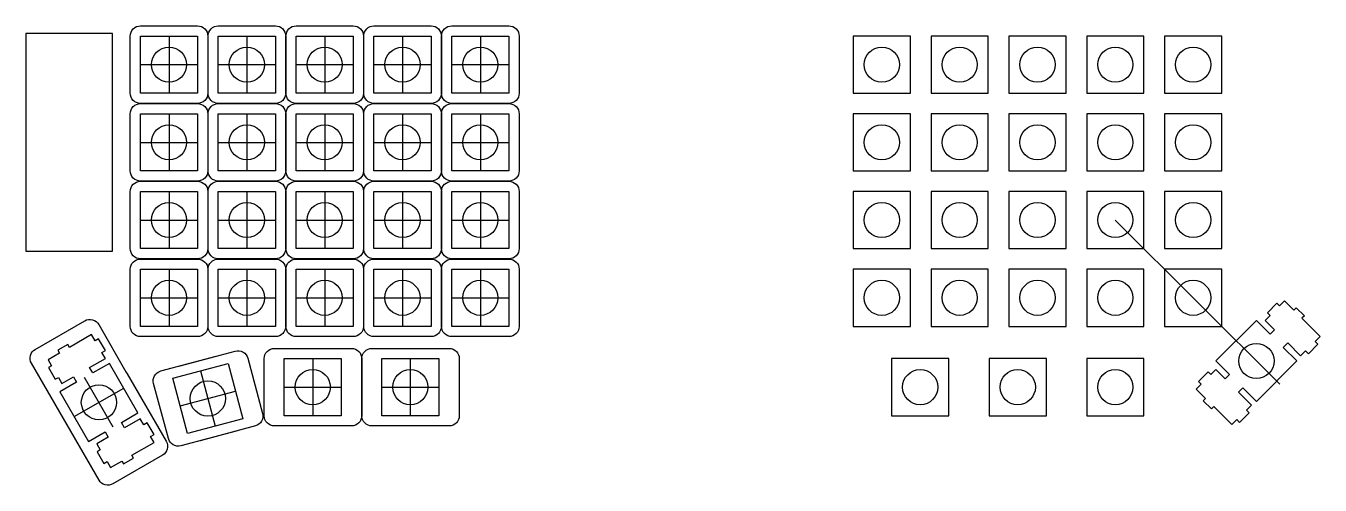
# Model space of a CAD drawing. Header units: millimetres. Extents: x -449 to 264, y -662 to 324.
# Drawn here: x -60.4 to 256.4, y -661.9 to -549.4 of the extents above; entities that cross this region are included whole.
import ezdxf

# ---------------------------------------------------------------- set-up
doc = ezdxf.new("R2010")
doc.units = ezdxf.units.MM
doc.layers.get('0').update_dxf_attribs({"color": 4, "lineweight": 25, "true_color": 0x00ffff})
for name, color, linetype, lineweight, true_color in [('keycap', 56, 'Continuous', 25, 0x808000), ('livello 1', 1, 'Continuous', 25, 0xff0000), ('livello 2', 3, 'Continuous', 25, 0x00ff00), ('livello 3', 6, 'Continuous', 25, 0xff00ff)]:
    doc.layers.add(name, color=color, linetype=linetype, lineweight=lineweight, true_color=true_color)

msp = doc.modelspace()

# ---------------------------------------------------------------- linework, layer by layer
at = {"color": 0}
for p, q in [((-32.33, -551.86), (-18.33, -551.86)), ((-32.33, -565.86), (-32.33, -551.86)), ((-18.33, -551.86), (-18.33, -565.86)), ((-13.28, -551.86), (0.72, -551.86)), ((-13.28, -565.86), (-13.28, -551.86)), ((0.72, -551.86), (0.72, -565.86)), ((5.77, -551.86), (19.77, -551.86)), ((5.77, -565.86), (5.77, -551.86)), ((19.77, -551.86), (19.77, -565.86)), ((24.82, -551.86), (38.82, -551.86)), ((24.82, -565.86), (24.82, -551.86)), ((38.82, -551.86), (38.82, -565.86)), ((43.87, -551.86), (57.87, -551.86)), ((43.87, -565.86), (43.87, -551.86)), ((57.87, -551.86), (57.87, -565.86)), ((-18.33, -565.86), (-32.33, -565.86)), ((0.72, -565.86), (-13.28, -565.86)), ((19.77, -565.86), (5.77, -565.86)), ((38.82, -565.86), (24.82, -565.86)), ((57.87, -565.86), (43.87, -565.86)), ((-32.33, -570.91), (-18.33, -570.91)), ((-32.33, -584.91), (-32.33, -570.91)), ((-18.33, -570.91), (-18.33, -584.91)), ((-13.28, -570.91), (0.72, -570.91)), ((-13.28, -584.91), (-13.28, -570.91)), ((0.72, -570.91), (0.72, -584.91)), ((5.77, -570.91), (19.77, -570.91)), ((5.77, -584.91), (5.77, -570.91)), ((19.77, -570.91), (19.77, -584.91)), ((24.82, -570.91), (38.82, -570.91)), ((24.82, -584.91), (24.82, -570.91)), ((38.82, -570.91), (38.82, -584.91)), ((43.87, -570.91), (57.87, -570.91)), ((43.87, -584.91), (43.87, -570.91)), ((57.87, -570.91), (57.87, -584.91)), ((-18.33, -584.91), (-32.33, -584.91)), ((0.72, -584.91), (-13.28, -584.91)), ((19.77, -584.91), (5.77, -584.91)), ((38.82, -584.91), (24.82, -584.91)), ((57.87, -584.91), (43.87, -584.91)), ((-32.33, -589.96), (-18.33, -589.96)), ((-32.33, -603.96), (-32.33, -589.96)), ((-18.33, -589.96), (-18.33, -603.96)), ((-13.28, -589.96), (0.72, -589.96)), ((-13.28, -603.96), (-13.28, -589.96)), ((0.72, -589.96), (0.72, -603.96)), ((5.77, -589.96), (19.77, -589.96)), ((5.77, -603.96), (5.77, -589.96)), ((19.77, -589.96), (19.77, -603.96)), ((24.82, -589.96), (38.82, -589.96)), ((24.82, -603.96), (24.82, -589.96)), ((38.82, -589.96), (38.82, -603.96)), ((43.87, -589.96), (57.87, -589.96)), ((43.87, -603.96), (43.87, -589.96)), ((57.87, -589.96), (57.87, -603.96)), ((-18.33, -603.96), (-32.33, -603.96)), ((0.72, -603.96), (-13.28, -603.96)), ((19.77, -603.96), (5.77, -603.96)), ((38.82, -603.96), (24.82, -603.96)), ((57.87, -603.96), (43.87, -603.96)), ((-32.33, -609.01), (-18.33, -609.01)), ((-32.33, -623.01), (-32.33, -609.01)), ((-18.33, -609.01), (-18.33, -623.01)), ((-13.28, -609.01), (0.72, -609.01)), ((-13.28, -623.01), (-13.28, -609.01)), ((0.72, -609.01), (0.72, -623.01)), ((5.77, -609.01), (19.77, -609.01)), ((5.77, -623.01), (5.77, -609.01)), ((19.77, -609.01), (19.77, -623.01)), ((24.82, -609.01), (38.82, -609.01)), ((24.82, -623.01), (24.82, -609.01)), ((38.82, -609.01), (38.82, -623.01)), ((43.87, -609.01), (57.87, -609.01)), ((43.87, -623.01), (43.87, -609.01)), ((57.87, -609.01), (57.87, -623.01)), ((-18.33, -623.01), (-32.33, -623.01)), ((0.72, -623.01), (-13.28, -623.01)), ((19.77, -623.01), (5.77, -623.01)), ((38.82, -623.01), (24.82, -623.01)), ((57.87, -623.01), (43.87, -623.01)), ((-44.27, -625.03), (-49.7, -628.17)), ((-43.41, -626.52), (-44.27, -625.03)), ((-42.56, -626.03), (-43.41, -626.52)), ((-40.91, -628.89), (-42.56, -626.03)), ((-52.12, -629.57), (-54.92, -631.18)), ((-50.11, -627.45), (-52.54, -628.85)), ((-52.54, -628.85), (-52.12, -629.57)), ((-49.7, -628.17), (-50.11, -627.45)), ((-41.76, -629.38), (-40.91, -628.89)), ((-40.89, -630.88), (-41.76, -629.38)), ((-54.92, -631.18), (-54.06, -632.67)), ((-54.06, -632.67), (-54.86, -633.13)), ((-54.86, -633.13), (-53.21, -635.99)), ((-44.77, -633.11), (-40.89, -630.88)), ((-44, -634.43), (-44.77, -633.11)), ((-39.93, -632.08), (-44, -634.43)), ((-32.93, -644.21), (-39.93, -632.08)), ((-24.41, -635.75), (-10.88, -632.12)), ((-10.88, -632.12), (-7.26, -645.65)), ((2.84, -630.91), (16.84, -630.91)), ((2.84, -644.91), (2.84, -630.91)), ((16.84, -630.91), (16.84, -644.91)), ((26.72, -630.91), (40.72, -630.91)), ((26.72, -644.91), (26.72, -630.91)), ((40.72, -630.91), (40.72, -644.91)), ((-53.21, -635.99), (-52.41, -635.53)), ((-52.41, -635.53), (-51.55, -637.03)), ((-51.55, -637.03), (-48.75, -635.41)), ((-48.75, -635.41), (-47.99, -636.73)), ((-20.78, -649.27), (-24.41, -635.75)), ((-47.99, -636.73), (-52.06, -639.08)), ((-52.06, -639.08), (-45.06, -651.21)), ((-37, -646.56), (-32.93, -644.21)), ((-32.37, -645.64), (-36.24, -647.88)), ((-31.51, -647.13), (-32.37, -645.64)), ((-7.26, -645.65), (-20.78, -649.27)), ((16.84, -644.91), (2.84, -644.91)), ((40.72, -644.91), (26.72, -644.91)), ((-45.06, -651.21), (-40.99, -648.86)), ((-40.99, -648.86), (-40.22, -650.18)), ((-36.24, -647.88), (-37, -646.56)), ((-30.66, -646.64), (-31.51, -647.13)), ((-29.01, -649.5), (-30.66, -646.64)), ((-40.22, -650.18), (-43.02, -651.79)), ((-43.02, -651.79), (-42.16, -653.28)), ((-34.42, -654.62), (-28.99, -651.49)), ((-29.86, -649.99), (-29.01, -649.5)), ((-28.99, -651.49), (-29.86, -649.99)), ((-42.16, -653.28), (-42.96, -653.74)), ((-42.96, -653.74), (-41.3, -656.6)), ((-36.44, -656.74), (-34.01, -655.34)), ((-34.01, -655.34), (-34.42, -654.62)), ((-41.3, -656.6), (-40.51, -656.14)), ((-40.51, -656.14), (-39.65, -657.64)), ((-39.65, -657.64), (-36.85, -656.02)), ((-36.85, -656.02), (-36.44, -656.74))]:
    msp.add_line(p, q, dxfattribs=at)
for p, q in [((156.13, -551.86), (142.13, -551.86)), ((142.13, -551.86), (142.13, -565.86)), ((156.13, -565.86), (156.13, -551.86)), ((175.18, -551.86), (161.18, -551.86)), ((161.18, -551.86), (161.18, -565.86)), ((175.18, -565.86), (175.18, -551.86)), ((194.23, -551.86), (180.23, -551.86)), ((180.23, -551.86), (180.23, -565.86)), ((194.23, -565.86), (194.23, -551.86)), ((213.28, -551.86), (199.28, -551.86)), ((199.28, -551.86), (199.28, -565.86)), ((213.28, -565.86), (213.28, -551.86)), ((232.33, -551.86), (218.33, -551.86)), ((218.33, -551.86), (218.33, -565.86)), ((232.33, -565.86), (232.33, -551.86)), ((142.13, -565.86), (156.13, -565.86)), ((161.18, -565.86), (175.18, -565.86)), ((180.23, -565.86), (194.23, -565.86)), ((199.28, -565.86), (213.28, -565.86)), ((218.33, -565.86), (232.33, -565.86)), ((156.13, -570.91), (142.13, -570.91)), ((142.13, -570.91), (142.13, -584.91)), ((156.13, -584.91), (156.13, -570.91)), ((175.18, -570.91), (161.18, -570.91)), ((161.18, -570.91), (161.18, -584.91)), ((175.18, -584.91), (175.18, -570.91)), ((194.23, -570.91), (180.23, -570.91)), ((180.23, -570.91), (180.23, -584.91)), ((194.23, -584.91), (194.23, -570.91)), ((213.28, -570.91), (199.28, -570.91)), ((199.28, -570.91), (199.28, -584.91)), ((213.28, -584.91), (213.28, -570.91)), ((232.33, -570.91), (218.33, -570.91)), ((218.33, -570.91), (218.33, -584.91)), ((232.33, -584.91), (232.33, -570.91)), ((142.13, -584.91), (156.13, -584.91)), ((161.18, -584.91), (175.18, -584.91)), ((180.23, -584.91), (194.23, -584.91)), ((199.28, -584.91), (213.28, -584.91)), ((218.33, -584.91), (232.33, -584.91)), ((156.13, -589.96), (142.13, -589.96)), ((142.13, -589.96), (142.13, -603.96)), ((156.13, -603.96), (156.13, -589.96)), ((175.18, -589.96), (161.18, -589.96)), ((161.18, -589.96), (161.18, -603.96)), ((175.18, -603.96), (175.18, -589.96)), ((194.23, -589.96), (180.23, -589.96)), ((180.23, -589.96), (180.23, -603.96)), ((194.23, -603.96), (194.23, -589.96)), ((213.28, -589.96), (199.28, -589.96)), ((199.28, -589.96), (199.28, -603.96)), ((213.28, -603.96), (213.28, -589.96)), ((232.33, -589.96), (218.33, -589.96)), ((218.33, -589.96), (218.33, -603.96)), ((232.33, -603.96), (232.33, -589.96)), ((142.13, -603.96), (156.13, -603.96)), ((161.18, -603.96), (175.18, -603.96)), ((180.23, -603.96), (194.23, -603.96)), ((199.28, -603.96), (213.28, -603.96)), ((218.33, -603.96), (232.33, -603.96)), ((156.13, -609.01), (142.13, -609.01)), ((142.13, -609.01), (142.13, -623.01)), ((156.13, -623.01), (156.13, -609.01)), ((175.18, -609.01), (161.18, -609.01)), ((161.18, -609.01), (161.18, -623.01)), ((175.18, -623.01), (175.18, -609.01)), ((194.23, -609.01), (180.23, -609.01)), ((180.23, -609.01), (180.23, -623.01)), ((194.23, -623.01), (194.23, -609.01)), ((213.28, -609.01), (199.28, -609.01)), ((199.28, -609.01), (199.28, -623.01)), ((213.28, -623.01), (213.28, -609.01)), ((232.33, -609.01), (218.33, -609.01)), ((218.33, -609.01), (218.33, -623.01)), ((232.33, -623.01), (232.33, -609.01)), ((243.5, -619.68), (245.84, -617.35)), ((245.84, -617.35), (246.49, -618)), ((246.49, -618), (247.71, -616.78)), ((247.71, -616.78), (249.99, -619.06)), ((242.93, -621.55), (244.15, -620.33)), ((244.15, -620.33), (243.5, -619.68)), ((249.99, -619.06), (250.57, -618.48)), ((250.57, -618.48), (252.55, -620.46)), ((252.55, -620.46), (251.97, -621.04)), ((142.13, -623.01), (156.13, -623.01)), ((161.18, -623.01), (175.18, -623.01)), ((180.23, -623.01), (194.23, -623.01)), ((199.28, -623.01), (213.28, -623.01)), ((218.33, -623.01), (232.33, -623.01)), ((230.92, -631.49), (240.82, -621.59)), ((240.82, -621.59), (244.14, -624.91)), ((245.22, -623.84), (242.93, -621.55)), ((244.14, -624.91), (245.22, -623.84)), ((251.97, -621.04), (256.4, -625.48)), ((248.47, -627.09), (247.39, -628.17)), ((251.63, -630.25), (248.47, -627.09)), ((256.4, -625.48), (255.18, -626.7)), ((255.18, -626.7), (255.88, -627.39)), ((247.39, -628.17), (250.72, -631.49)), ((252.85, -629.03), (251.63, -630.25)), ((253.54, -629.72), (252.85, -629.03)), ((255.88, -627.39), (253.54, -629.72)), ((165.52, -630.91), (151.52, -630.91)), ((151.52, -630.91), (151.52, -644.91)), ((165.52, -644.91), (165.52, -630.91)), ((189.4, -630.91), (175.4, -630.91)), ((175.4, -630.91), (175.4, -644.91)), ((189.4, -644.91), (189.4, -630.91)), ((213.28, -630.91), (199.28, -630.91)), ((199.28, -630.91), (199.28, -644.91)), ((213.28, -644.91), (213.28, -630.91)), ((234.24, -634.81), (230.92, -631.49)), ((250.72, -631.49), (240.82, -641.39)), ((226.67, -636.51), (229.01, -634.18)), ((227.32, -637.16), (226.67, -636.51)), ((229.01, -634.18), (229.66, -634.83)), ((229.66, -634.83), (230.88, -633.61)), ((230.88, -633.61), (233.16, -635.89)), ((233.16, -635.89), (234.24, -634.81)), ((226.1, -638.38), (227.32, -637.16)), ((228.39, -640.67), (226.1, -638.38)), ((237.49, -638.07), (236.41, -639.15)), ((236.41, -639.15), (239.57, -642.31)), ((240.82, -641.39), (237.49, -638.07)), ((227.8, -641.25), (228.39, -640.67)), ((229.78, -643.23), (227.8, -641.25)), ((230.37, -642.65), (229.78, -643.23)), ((234.8, -647.08), (230.37, -642.65)), ((239.57, -642.31), (238.35, -643.53)), ((151.52, -644.91), (165.52, -644.91)), ((175.4, -644.91), (189.4, -644.91)), ((199.28, -644.91), (213.28, -644.91)), ((236.02, -645.86), (234.8, -647.08)), ((236.71, -646.55), (236.02, -645.86)), ((239.05, -644.22), (236.71, -646.55)), ((238.35, -643.53), (239.05, -644.22))]:
    msp.add_line(p, q)
at = {"flags": 128}
msp.add_lwpolyline([(206.28, -596.96), (246.54, -637.22)], dxfattribs=at)
at = {"layer": 'keycap', "flags": 128}
for points in [[(-18.33, -549.36, -0.414214), (-15.83, -551.86), (-15.83, -565.86, -0.414214), (-18.33, -568.36), (-32.33, -568.36, -0.414214), (-34.83, -565.86), (-34.83, -551.86, -0.414214), (-32.33, -549.36)], [(0.72, -549.36, -0.414214), (3.22, -551.86), (3.22, -565.86, -0.414214), (0.72, -568.36), (-13.28, -568.36, -0.414214), (-15.78, -565.86), (-15.78, -551.86, -0.414214), (-13.28, -549.36)], [(19.77, -549.36, -0.414214), (22.27, -551.86), (22.27, -565.86, -0.414214), (19.77, -568.36), (5.77, -568.36, -0.414214), (3.27, -565.86), (3.27, -551.86, -0.414214), (5.77, -549.36)], [(38.82, -549.36, -0.414214), (41.32, -551.86), (41.32, -565.86, -0.414214), (38.82, -568.36), (24.82, -568.36, -0.414214), (22.32, -565.86), (22.32, -551.86, -0.414214), (24.82, -549.36)], [(57.87, -549.36, -0.414214), (60.37, -551.86), (60.37, -565.86, -0.414214), (57.87, -568.36), (43.87, -568.36, -0.414214), (41.37, -565.86), (41.37, -551.86, -0.414214), (43.87, -549.36)], [(-15.83, -584.91, -0.414214), (-18.33, -587.41), (-32.33, -587.41, -0.414214), (-34.83, -584.91), (-34.83, -570.91, -0.414214), (-32.33, -568.41), (-18.33, -568.41, -0.414214), (-15.83, -570.91)], [(-15.78, -570.91, -0.414214), (-13.28, -568.41), (0.72, -568.41, -0.414214), (3.22, -570.91), (3.22, -584.91, -0.414214), (0.72, -587.41), (-13.28, -587.41, -0.414214), (-15.78, -584.91)], [(5.77, -587.41, -0.414214), (3.27, -584.91), (3.27, -570.91, -0.414214), (5.77, -568.41), (19.77, -568.41, -0.414214), (22.27, -570.91), (22.27, -584.91, -0.414214), (19.77, -587.41)], [(24.82, -587.41, -0.414214), (22.32, -584.91), (22.32, -570.91, -0.414214), (24.82, -568.41), (38.82, -568.41, -0.414214), (41.32, -570.91), (41.32, -584.91, -0.414214), (38.82, -587.41)], [(60.37, -584.91, -0.414214), (57.87, -587.41), (43.87, -587.41, -0.414214), (41.37, -584.91), (41.37, -570.91, -0.414214), (43.87, -568.41), (57.87, -568.41, -0.414214), (60.37, -570.91)], [(-15.83, -603.96, -0.414214), (-18.33, -606.46), (-32.33, -606.46, -0.414214), (-34.83, -603.96), (-34.83, -589.96, -0.414214), (-32.33, -587.46), (-18.33, -587.46, -0.414214), (-15.83, -589.96)], [(0.72, -587.46, -0.414214), (3.22, -589.96), (3.22, -603.96, -0.414214), (0.72, -606.46), (-13.28, -606.46, -0.414214), (-15.78, -603.96), (-15.78, -589.96, -0.414214), (-13.28, -587.46)], [(3.27, -589.96, -0.414214), (5.77, -587.46), (19.77, -587.46, -0.414214), (22.27, -589.96), (22.27, -603.96, -0.414214), (19.77, -606.46), (5.77, -606.46, -0.414214), (3.27, -603.96)], [(22.32, -589.96, -0.414214), (24.82, -587.46), (38.82, -587.46, -0.414214), (41.32, -589.96), (41.32, -603.96, -0.414214), (38.82, -606.46), (24.82, -606.46, -0.414214), (22.32, -603.96)], [(41.37, -589.96, -0.414214), (43.87, -587.46), (57.87, -587.46, -0.414214), (60.37, -589.96), (60.37, -603.96, -0.414214), (57.87, -606.46), (43.87, -606.46, -0.414214), (41.37, -603.96)], [(-15.83, -623.01, -0.414214), (-18.33, -625.51), (-32.33, -625.51, -0.414214), (-34.83, -623.01), (-34.83, -609.01, -0.414214), (-32.33, -606.51), (-18.33, -606.51, -0.414214), (-15.83, -609.01)], [(-15.78, -609.01, -0.414214), (-13.28, -606.51), (0.72, -606.51, -0.414214), (3.22, -609.01), (3.22, -623.01, -0.414214), (0.72, -625.51), (-13.28, -625.51, -0.414214), (-15.78, -623.01)], [(3.27, -609.01, -0.414214), (5.77, -606.51), (19.77, -606.51, -0.414214), (22.27, -609.01), (22.27, -623.01, -0.414214), (19.77, -625.51), (5.77, -625.51, -0.414214), (3.27, -623.01)], [(22.32, -609.01, -0.414214), (24.82, -606.51), (38.82, -606.51, -0.414214), (41.32, -609.01), (41.32, -623.01, -0.414214), (38.82, -625.51), (24.82, -625.51, -0.414214), (22.32, -623.01)], [(41.37, -609.01, -0.414214), (43.87, -606.51), (57.87, -606.51, -0.414214), (60.37, -609.01), (60.37, -623.01, -0.414214), (57.87, -625.51), (43.87, -625.51, -0.414214), (41.37, -623.01)]]:
    msp.add_lwpolyline(points, format="xyb", close=True, dxfattribs=at)
for points in [[(-42.47, -660.68), (-59, -632.06, -0.414214), (-58.08, -628.65), (-45.96, -621.65, -0.414214), (-42.54, -622.56), (-35.87, -634.12)], [(-8.91, -648.68), (-22.44, -652.3, -0.414214), (-25.5, -650.53), (-29.12, -637.01, -0.414214), (-27.35, -633.95), (-13.83, -630.33)], [(-22.64, -632.68), (-9.11, -629.06, -0.414214), (-6.05, -630.83), (-2.43, -644.35, -0.414214), (-4.2, -647.41), (-17.72, -651.04, -0.414214)], [(14.46, -647.41), (0.46, -647.41, -0.414214), (-2.04, -644.91), (-2.04, -630.91, -0.414214), (0.46, -628.41), (14.46, -628.41)], [(5.34, -628.41), (19.34, -628.41, -0.414214), (21.84, -630.91), (21.84, -644.91, -0.414214), (19.34, -647.41), (5.34, -647.41, -0.414214)], [(38.34, -647.41), (24.34, -647.41, -0.414214), (21.84, -644.91), (21.84, -630.91, -0.414214), (24.34, -628.41), (38.34, -628.41)], [(29.22, -628.41), (43.22, -628.41, -0.414214), (45.72, -630.91), (45.72, -644.91, -0.414214), (43.22, -647.41), (29.22, -647.41, -0.414214)], [(-35.54, -634.68), (-26.02, -651.18, -0.414214), (-26.93, -654.6), (-39.06, -661.6, -0.414214), (-42.47, -660.68)]]:
    msp.add_lwpolyline(points, format="xyb", dxfattribs=at)
for points in [[(-35.87, -634.12), (-35.54, -634.68)], [(-48.56, -645.14), (-36.43, -638.14)]]:
    msp.add_lwpolyline(points, dxfattribs=at)
at = {"layer": 'livello 1', "flags": 128}
for points in [[(-25.33, -551.86), (-25.33, -565.86)], [(-6.28, -551.86), (-6.28, -565.86)], [(12.77, -551.86), (12.77, -565.86)], [(31.82, -551.86), (31.82, -565.86)], [(50.87, -551.86), (50.87, -565.86)], [(-32.33, -558.86), (-18.33, -558.86)], [(-13.28, -558.86), (0.72, -558.86)], [(5.77, -558.86), (19.77, -558.86)], [(24.82, -558.86), (38.82, -558.86)], [(43.87, -558.86), (57.87, -558.86)], [(-25.33, -570.91), (-25.33, -584.91)], [(-6.28, -570.91), (-6.28, -584.91)], [(12.77, -570.91), (12.77, -584.91)], [(31.82, -570.91), (31.82, -584.91)], [(50.87, -570.91), (50.87, -584.91)], [(-32.33, -577.91), (-18.33, -577.91)], [(-13.28, -577.91), (0.72, -577.91)], [(5.77, -577.91), (19.77, -577.91)], [(24.82, -577.91), (38.82, -577.91)], [(43.87, -577.91), (57.87, -577.91)], [(-25.33, -589.96), (-25.33, -603.96)], [(-6.28, -589.96), (-6.28, -603.96)], [(12.77, -589.96), (12.77, -603.96)], [(31.82, -589.96), (31.82, -603.96)], [(50.87, -589.96), (50.87, -603.96)], [(-32.33, -596.96), (-18.33, -596.96)], [(-13.28, -596.96), (0.72, -596.96)], [(5.77, -596.96), (19.77, -596.96)], [(24.82, -596.96), (38.82, -596.96)], [(43.87, -596.96), (57.87, -596.96)], [(-25.33, -609.01), (-25.33, -623.01)], [(-6.28, -609.01), (-6.28, -623.01)], [(12.77, -609.01), (12.77, -623.01)], [(31.82, -609.01), (31.82, -623.01)], [(50.87, -609.01), (50.87, -623.01)], [(-32.33, -616.01), (-18.33, -616.01)], [(-13.28, -616.01), (0.72, -616.01)], [(5.77, -616.01), (19.77, -616.01)], [(24.82, -616.01), (38.82, -616.01)], [(43.87, -616.01), (57.87, -616.01)], [(9.84, -630.91), (9.84, -644.91)], [(33.72, -630.91), (33.72, -644.91)], [(-38.99, -647.71), (-45.99, -635.58)], [(-17.64, -633.94), (-14.02, -647.46)], [(-48.56, -645.14), (-36.43, -638.14)], [(-22.59, -642.51), (-9.07, -638.88)], [(2.84, -637.91), (16.84, -637.91)], [(26.72, -637.91), (40.72, -637.91)]]:
    msp.add_lwpolyline(points, dxfattribs=at)
at = {"layer": 'livello 2'}
for centre in [(-25.33, -558.86), (-6.28, -558.86), (12.77, -558.86), (31.82, -558.86), (50.87, -558.86), (149.13, -558.86), (168.18, -558.86), (187.23, -558.86), (206.28, -558.86), (225.33, -558.86), (-25.33, -577.91), (-6.28, -577.91), (12.77, -577.91), (31.82, -577.91), (50.87, -577.91), (149.13, -577.91), (168.18, -577.91), (187.23, -577.91), (206.28, -577.91), (225.33, -577.91), (-25.33, -596.96), (-6.28, -596.96), (12.77, -596.96), (31.82, -596.96), (50.87, -596.96), (149.13, -596.96), (168.18, -596.96), (187.23, -596.96), (206.28, -596.96), (225.33, -596.96), (-25.33, -616.01), (-6.28, -616.01), (12.77, -616.01), (31.82, -616.01), (50.87, -616.01), (149.13, -616.01), (168.18, -616.01), (187.23, -616.01), (206.28, -616.01), (225.33, -616.01), (240.82, -631.49), (-15.83, -640.7), (9.84, -637.91), (33.72, -637.91), (158.52, -637.91), (182.4, -637.91), (206.28, -637.91), (-42.49, -641.64)]:
    msp.add_circle(centre, 4.31, dxfattribs=at)
at = {"layer": 'livello 3', "color": 6, "true_color": 0xff26e2, "flags": 128}
for points in [[(-60.37, -551.21), (-60.37, -604.61)], [(-39.17, -551.21), (-60.37, -551.21)], [(-39.17, -604.61), (-39.17, -551.21)], [(-60.37, -604.61), (-39.17, -604.61)]]:
    msp.add_lwpolyline(points, dxfattribs=at)

doc.saveas('drawing.dxf')
